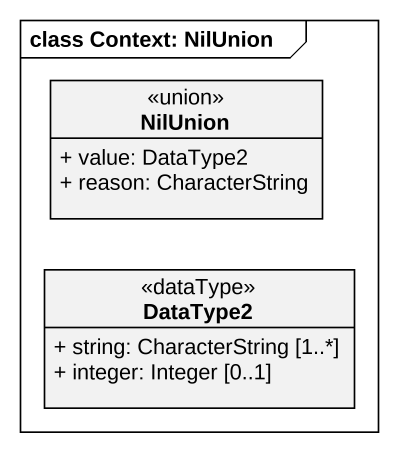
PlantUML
@startuml
mainframe class Context: NilUnion
hide circle
hide empty members
skinparam classAttributeIconSize 0
class NilUnion <<union>> {
  + value: DataType2
  + reason: CharacterString
}
class DataType2 <<dataType>> {
  + string: CharacterString [1..*]
  + integer: Integer [0..1]
}
@enduml
